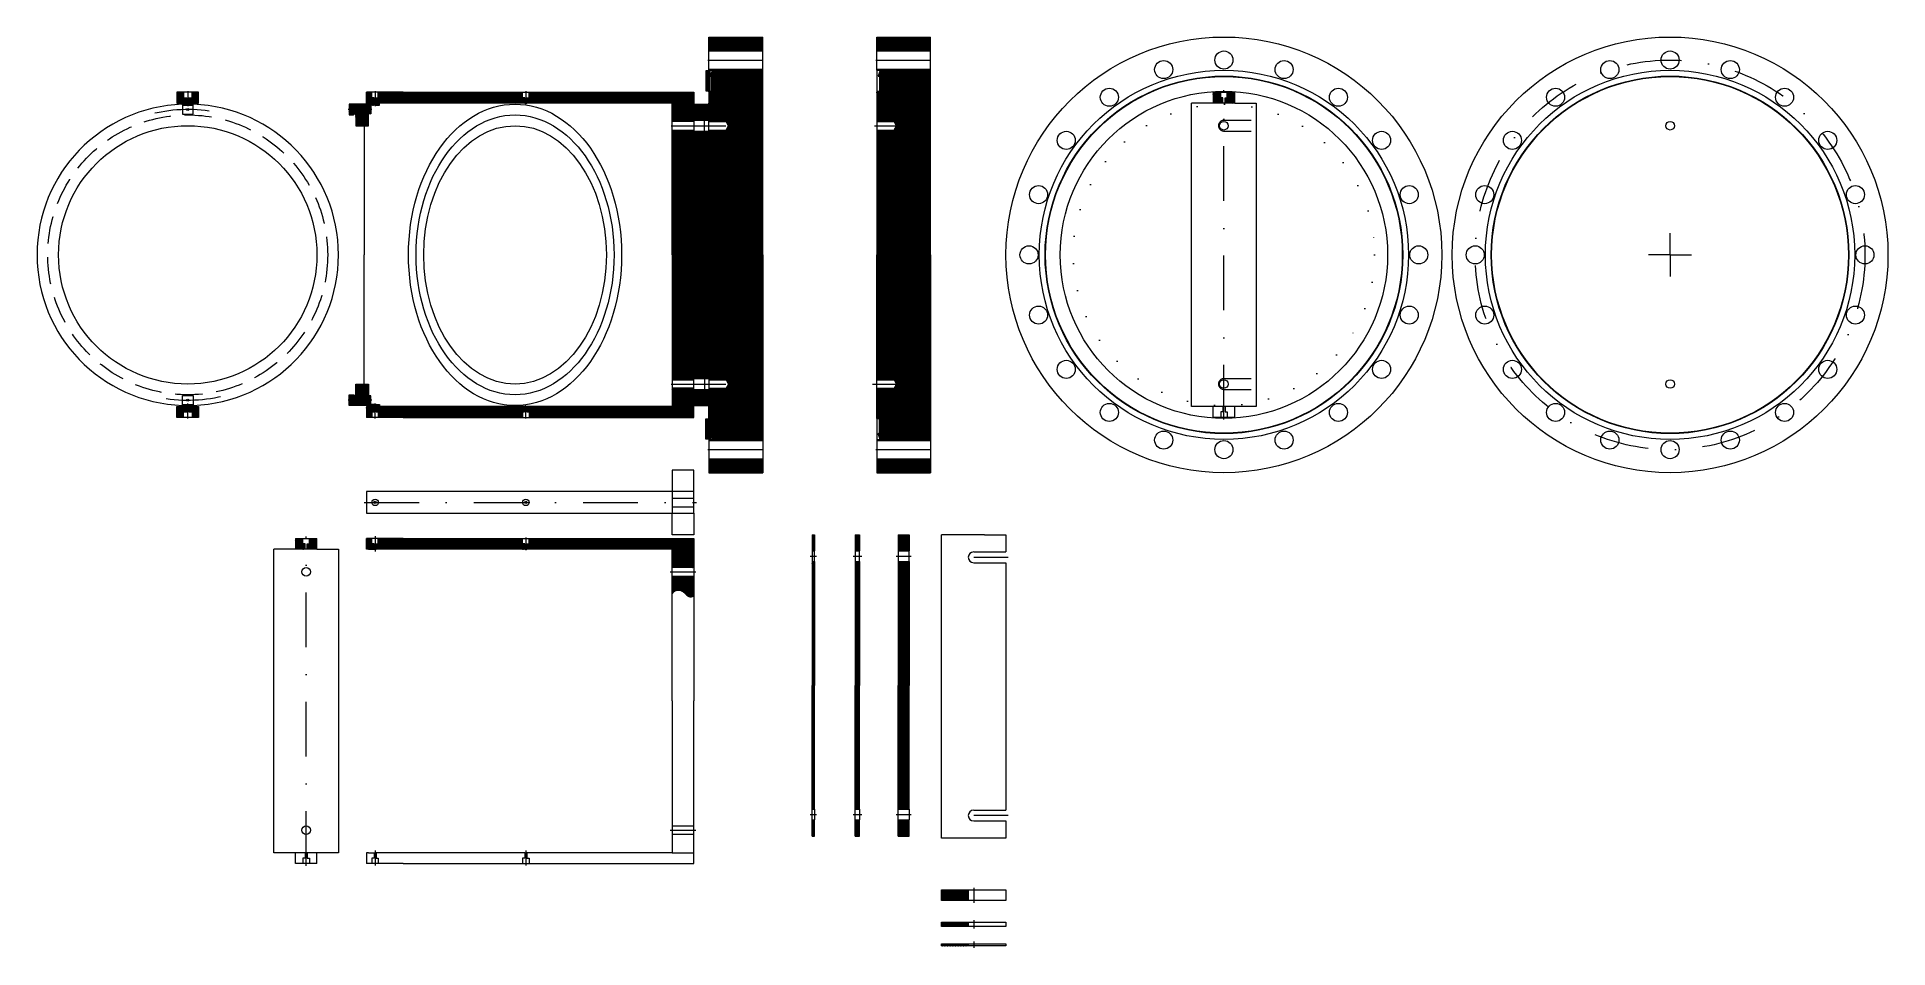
# Model space of a CAD drawing. Header units: millimetres. Extents: x 150 to 1010, y -222 to 201.
import ezdxf

# ---------------------------------------------------------------- set-up
doc = ezdxf.new("R2010")
doc.units = ezdxf.units.MM
for name, pattern in [('DASHDOTX2', [50.8, 25.4, -12.65, 0.1, -12.65]), ('DOTX2', [12.7, 0.1, -12.6]), ('HIDDENX2', [19.05, 12.7, -6.35])]:
    doc.linetypes.add(name, pattern=pattern)
doc.layers.get('0').update_dxf_attribs({"linetype": 'CONTINUOUS', "lineweight": 9, "true_color": 0xffffff})
for name, color, linetype, lineweight, true_color in [('axis', 1, 'DASHDOTX2', 5, 0xff0000), ('top', 7, 'DOTX2', 5, 0x000000), ('under', 7, 'HIDDENX2', 5, 0xffffff)]:
    doc.layers.add(name, color=color, linetype=linetype, lineweight=lineweight, true_color=true_color)
pattern_1 = [(45, (0, 0), (-0.088388348, 0.088388348), [])]

msp = doc.modelspace()

# ---------------------------------------------------------------- hatches: boundary and pattern name
h = msp.add_hatch()
h.set_pattern_fill('ANSI31', color=256, angle=116.62, style=0)
h.set_pattern_definition(pattern_1)
h.paths.add_polyline_path([(462, 201.2), (487, 201.2), (487, 194.7), (462, 194.7)])
h = msp.add_hatch()
h.set_pattern_fill('ANSI31', color=256, angle=116.62, style=0)
h.set_pattern_definition(pattern_1)
h.paths.add_polyline_path([(540, 201.2), (565, 201.2), (565, 194.7), (540, 194.7)])
h = msp.add_hatch()
h.set_pattern_fill('ANSI31', color=256, scale=0.089084, style=0)
h.set_pattern_definition(pattern_1)
h.paths.add_polyline_path([(462.66, 176.2), (462.66, 185.55), (460.66, 185.55), (460.66, 176.2)])
h = msp.add_hatch()
h.set_pattern_fill('ANSI31', color=256, angle=116.62, style=0)
h.set_pattern_definition(pattern_1)
h.paths.add_polyline_path([(487, 100), (487, 186.3), (462, 186.3), (462, 185.75), (463.64, 185.75), (462.66, 183.05), (463.19, 182.86), (463.19, 176), (462, 176), (462, 170.5), (462, 170), (462, 162.5), (462, 162), (470, 162), (471.15, 160), (470, 158), (462, 158), (462, 157.5), (462, 140.5), (462, 100), (462, 59.5), (462, 42.5), (462, 42), (470, 42), (471.15, 40), (470, 38), (462, 38), (462, 37.5), (462, 30), (462, 29.5), (462, 24), (463.19, 24), (463.19, 17.14), (462.66, 16.95), (463.64, 14.25), (462, 14.25), (462, 13.7), (487, 13.7)])
h = msp.add_hatch()
h.set_pattern_fill('ANSI31', color=256, angle=116.62, style=0)
h.set_pattern_definition(pattern_1)
h.paths.add_polyline_path([(565, 100), (565, 186.3), (540, 186.3), (540, 185.75), (541.64, 185.75), (540.66, 183.05), (541.19, 182.86), (541.19, 176), (540, 176), (540, 170.5), (540, 170), (540, 162.5), (540, 162), (548, 162), (549.15, 160), (548, 158), (540, 158), (540, 157.5), (540, 140.5), (540, 100), (540, 59.5), (540, 42.5), (540, 42), (548, 42), (549.15, 40), (548, 38), (540, 38), (540, 37.5), (540, 30), (540, 29.5), (540, 24), (541.19, 24), (541.19, 17.14), (540.66, 16.95), (541.64, 14.25), (540, 14.25), (540, 13.7), (565, 13.7)])
h = msp.add_hatch()
h.set_pattern_fill('ANSI31', color=256, scale=0.2, angle=300, style=0)
h.set_pattern_definition(pattern_1)
h.paths.add_polyline_path([(218, 175.5), (215, 175.5), (215, 170.5), (217.5, 170.5), (219.5, 170.5), (219.5, 173), (218, 173)])
h = msp.add_hatch()
h.set_pattern_fill('ANSI31', color=256, scale=0.2, angle=300, style=0)
h.set_pattern_definition(pattern_1)
h.paths.add_polyline_path([(225, 170.5), (225, 175.5), (222, 175.5), (222, 173), (220.5, 173), (220.5, 170.5), (222.5, 170.5)])
h = msp.add_hatch()
h.set_pattern_fill('ANSI31', color=256, scale=0.2, angle=300, style=0)
h.set_pattern_definition(pattern_1)
h.paths.add_polyline_path([(303, 170.5), (303, 171.5), (303, 175.5), (305.5, 175.5), (305.5, 173), (306.5, 173), (306.5, 170.5), (304, 170.5)])
h = msp.add_hatch()
h.set_pattern_fill('ANSI31', color=256, scale=0.2, angle=300, style=0)
h.set_pattern_definition(pattern_1)
h.paths.add_polyline_path([(376.5, 173), (375.5, 173), (375.5, 175.5), (320, 175.5), (308.5, 175.5), (308.5, 173), (307.5, 173), (307.5, 170.5), (309, 170.5), (376.5, 170.5)])
h = msp.add_hatch()
h.set_pattern_fill('ANSI31', color=256, scale=0.2, angle=300, style=0)
h.set_pattern_definition(pattern_1)
h.paths.add_polyline_path([(378.5, 175.5), (455, 175.5), (455, 162), (445, 162), (445, 170.5), (377.5, 170.5), (377.5, 173), (378.5, 173)])
h = msp.add_hatch()
h.set_pattern_fill('ANSI31', color=256, scale=0.2, angle=300, style=0)
h.set_pattern_definition(pattern_1)
h.paths.add_polyline_path([(696.21, 175.5), (696.21, 170.5), (700.71, 170.5), (700.71, 173), (699.71, 173), (699.71, 175.5)])
h = msp.add_hatch()
h.set_pattern_fill('ANSI31', color=256, scale=0.2, angle=300, style=0)
h.set_pattern_definition(pattern_1)
h.paths.add_polyline_path([(702.71, 175.5), (706.21, 175.5), (706.21, 170.5), (701.71, 170.5), (701.71, 173), (702.71, 173)])
h = msp.add_hatch()
h.set_pattern_fill('ANSI31', color=256, scale=0.15, angle=15, style=0)
h.set_pattern_definition(pattern_1)
h.paths.add_polyline_path([(219.5, 170.5), (219.5, 169.5), (217.5, 169.5), (217.5, 170.5)])
h = msp.add_hatch()
h.set_pattern_fill('ANSI31', color=256, scale=0.15, angle=15, style=0)
h.set_pattern_definition(pattern_1)
h.paths.add_polyline_path([(220.5, 169.5), (222.5, 169.5), (222.5, 170.5), (220.5, 170.5)])
h = msp.add_hatch()
h.set_pattern_fill('ANSI31', color=256, scale=0.3, angle=90, style=0)
h.set_pattern_definition(pattern_1)
h.paths.add_polyline_path([(304, 170), (304, 168), (295, 168), (295, 170)])
h = msp.add_hatch()
h.set_pattern_fill('ANSI31', color=256, scale=0.3, angle=90, style=0)
h.set_pattern_definition(pattern_1)
h.paths.add_polyline_path([(295, 165), (297, 165), (297.5, 165.5), (298, 165), (302, 165), (302, 160), (304, 160), (304, 165.5), (304, 167), (295, 167)])
h = msp.add_hatch()
h.set_pattern_fill('ANSI31', color=256, scale=0.25, angle=30, style=0)
h.set_pattern_definition(pattern_1)
h.paths.add_polyline_path([(298, 165), (298, 160), (302, 160), (302, 165)])
h = msp.add_hatch()
h.set_pattern_fill('ANSI31', color=256, scale=0.15, angle=15, style=0)
h.set_pattern_definition(pattern_1)
h.paths.add_polyline_path([(304, 170.5), (306.5, 170.5), (306.5, 169.5), (305, 169.5), (305, 168), (304, 168), (304, 169.7), (304, 170)])
h = msp.add_hatch()
h.set_pattern_fill('ANSI31', color=256, scale=0.15, angle=15, style=0)
h.set_pattern_definition(pattern_1)
h.paths.add_polyline_path([(304, 165.5), (304, 167), (305, 167), (305, 165.5)])
h = msp.add_hatch()
h.set_pattern_fill('ANSI31', color=256, scale=0.15, angle=15, style=0)
h.set_pattern_definition(pattern_1)
h.paths.add_polyline_path([(307.5, 170.5), (307.5, 169.5), (309, 169.5), (309, 170.5)])
h = msp.add_hatch()
h.set_pattern_fill('ANSI31', color=256, scale=0.4, angle=60, style=0)
h.set_pattern_definition(pattern_1)
h.paths.add_polyline_path([(455, 170), (460, 170), (460, 162.5), (455, 162.5)])
h = msp.add_hatch()
h.set_pattern_fill('ANSI31', color=256, scale=0.3, angle=290, style=0)
h.set_pattern_definition(pattern_1)
h.paths.add_polyline_path([(460, 162.5), (462, 162.5), (462, 170), (460, 170)])
h = msp.add_hatch()
h.set_pattern_fill('ANSI31', color=256, scale=0.2, angle=300, style=0)
h.set_pattern_definition(pattern_1)
h.paths.add_polyline_path([(455, 42), (455, 100), (455, 158), (445, 158), (445, 100), (445, 42)])
h = msp.add_hatch()
h.set_pattern_fill('ANSI31', color=256, scale=0.4, angle=60, style=0)
h.set_pattern_definition(pattern_1)
h.paths.add_polyline_path([(455, 157.5), (460, 157.5), (460, 100), (460, 42.5), (455, 42.5), (455, 100)])
h = msp.add_hatch()
h.set_pattern_fill('ANSI31', color=256, scale=0.3, angle=-70, style=0)
h.set_pattern_definition(pattern_1)
h.paths.add_polyline_path([(462, 59.5), (462, 42.5), (460, 42.5), (460, 100), (460, 157.5), (462, 157.5), (462, 140.5), (462, 100)])
h = msp.add_hatch()
h.set_pattern_fill('ANSI31', color=256, scale=0.3, angle=90, style=0)
h.set_pattern_definition(pattern_1)
h.paths.add_polyline_path([(295, 35), (297, 35), (297.5, 34.5), (298, 35), (302, 35), (302, 40), (304, 40), (304, 34.5), (304, 33), (295, 33)])
h = msp.add_hatch()
h.set_pattern_fill('ANSI31', color=256, scale=0.25, angle=30, style=0)
h.set_pattern_definition(pattern_1)
h.paths.add_polyline_path([(298, 35), (298, 40), (302, 40), (302, 35)])
h = msp.add_hatch()
h.set_pattern_fill('ANSI31', color=256, scale=0.15, angle=15, style=0)
h.set_pattern_definition(pattern_1)
h.paths.add_polyline_path([(304, 34.5), (304, 33), (305, 33), (305, 34.5)])
h = msp.add_hatch()
h.set_pattern_fill('ANSI31', color=256, scale=0.2, angle=300, style=0)
h.set_pattern_definition(pattern_1)
h.paths.add_polyline_path([(378.5, 24.5), (455, 24.5), (455, 38), (445, 38), (445, 29.5), (377.5, 29.5), (377.5, 27), (378.5, 27)])
h = msp.add_hatch()
h.set_pattern_fill('ANSI31', color=256, scale=0.4, angle=60, style=0)
h.set_pattern_definition(pattern_1)
h.paths.add_polyline_path([(455, 30), (460, 30), (460, 37.5), (455, 37.5)])
h = msp.add_hatch()
h.set_pattern_fill('ANSI31', color=256, scale=0.3, angle=-70, style=0)
h.set_pattern_definition(pattern_1)
h.paths.add_polyline_path([(460, 37.5), (462, 37.5), (462, 30), (460, 30)])
h = msp.add_hatch()
h.set_pattern_fill('ANSI31', color=256, scale=0.2, angle=300, style=0)
h.set_pattern_definition(pattern_1)
h.paths.add_polyline_path([(218, 24.5), (215, 24.5), (215, 29.5), (217.5, 29.5), (219.5, 29.5), (219.5, 27), (218, 27)])
h = msp.add_hatch()
h.set_pattern_fill('ANSI31', color=256, scale=0.15, angle=15, style=0)
h.set_pattern_definition(pattern_1)
h.paths.add_polyline_path([(219.5, 29.5), (219.5, 30.5), (217.5, 30.5), (217.5, 29.5)])
h = msp.add_hatch()
h.set_pattern_fill('ANSI31', color=256, scale=0.15, angle=15, style=0)
h.set_pattern_definition(pattern_1)
h.paths.add_polyline_path([(220.5, 30.5), (222.5, 30.5), (222.5, 29.5), (220.5, 29.5)])
h = msp.add_hatch()
h.set_pattern_fill('ANSI31', color=256, scale=0.2, angle=300, style=0)
h.set_pattern_definition(pattern_1)
h.paths.add_polyline_path([(225, 29.5), (225, 24.5), (222, 24.5), (222, 27), (220.5, 27), (220.5, 29.5), (222.5, 29.5)])
h = msp.add_hatch()
h.set_pattern_fill('ANSI31', color=256, scale=0.3, angle=90, style=0)
h.set_pattern_definition(pattern_1)
h.paths.add_polyline_path([(304, 30), (304, 32), (295, 32), (295, 30)])
h = msp.add_hatch()
h.set_pattern_fill('ANSI31', color=256, scale=0.2, angle=300, style=0)
h.set_pattern_definition(pattern_1)
h.paths.add_polyline_path([(303, 29.5), (303, 28.5), (303, 24.5), (305.5, 24.5), (305.5, 27), (306.5, 27), (306.5, 29.5), (304, 29.5)])
h = msp.add_hatch()
h.set_pattern_fill('ANSI31', color=256, scale=0.15, angle=15, style=0)
h.set_pattern_definition(pattern_1)
h.paths.add_polyline_path([(304, 29.5), (306.5, 29.5), (306.5, 30.5), (305, 30.5), (305, 32), (304, 32), (304, 30.3), (304, 30)])
h = msp.add_hatch()
h.set_pattern_fill('ANSI31', color=256, scale=0.15, angle=15, style=0)
h.set_pattern_definition(pattern_1)
h.paths.add_polyline_path([(307.5, 29.5), (307.5, 30.5), (309, 30.5), (309, 29.5)])
h = msp.add_hatch()
h.set_pattern_fill('ANSI31', color=256, scale=0.2, angle=300, style=0)
h.set_pattern_definition(pattern_1)
h.paths.add_polyline_path([(376.5, 27), (375.5, 27), (375.5, 24.5), (320, 24.5), (308.5, 24.5), (308.5, 27), (307.5, 27), (307.5, 29.5), (309, 29.5), (376.5, 29.5)])
h = msp.add_hatch()
h.set_pattern_fill('ANSI31', color=256, scale=0.089084, style=0)
h.set_pattern_definition(pattern_1)
h.paths.add_polyline_path([(462.66, 23.8), (462.66, 14.45), (460.66, 14.45), (460.66, 23.8)])
h = msp.add_hatch()
h.set_pattern_fill('ANSI31', color=256, angle=116.62, style=0)
h.set_pattern_definition(pattern_1)
h.paths.add_polyline_path([(462, -1.2), (487, -1.2), (487, 5.3), (462, 5.3)])
h = msp.add_hatch()
h.set_pattern_fill('ANSI31', color=256, angle=116.62, style=0)
h.set_pattern_definition(pattern_1)
h.paths.add_polyline_path([(540, -1.2), (565, -1.2), (565, 5.3), (540, 5.3)])
h = msp.add_hatch()
h.set_pattern_fill('ANSI31', color=256, scale=0.2, angle=300, style=0)
h.set_pattern_definition(pattern_1)
h.paths.add_polyline_path([(270, -31.75), (270, -36.75), (274.5, -36.75), (274.5, -34.25), (273.5, -34.25), (273.5, -31.75)])
h = msp.add_hatch()
h.set_pattern_fill('ANSI31', color=256, scale=0.2, angle=300, style=0)
h.set_pattern_definition(pattern_1)
h.paths.add_polyline_path([(276.5, -31.75), (280, -31.75), (280, -36.75), (275.5, -36.75), (275.5, -34.25), (276.5, -34.25)])
h = msp.add_hatch()
h.set_pattern_fill('ANSI31', color=256, scale=0.2, angle=300, style=0)
h.set_pattern_definition(pattern_1)
h.paths.add_polyline_path([(303, -36.75), (303, -35.75), (303, -31.75), (305.5, -31.75), (305.5, -34.25), (306.5, -34.25), (306.5, -36.75), (304, -36.75)])
h = msp.add_hatch()
h.set_pattern_fill('ANSI31', color=256, scale=0.2, angle=300, style=0)
h.set_pattern_definition(pattern_1)
h.paths.add_polyline_path([(376.5, -34.25), (375.5, -34.25), (375.5, -31.75), (320, -31.75), (308.5, -31.75), (308.5, -34.25), (307.5, -34.25), (307.5, -36.75), (309, -36.75), (376.5, -36.75)])
h = msp.add_hatch()
h.set_pattern_fill('ANSI31', color=256, scale=0.2, angle=300, style=0)
h.set_pattern_definition(pattern_1)
h.paths.add_polyline_path([(378.5, -31.75), (455, -31.75), (455, -45.25), (445, -45.25), (445, -36.75), (377.5, -36.75), (377.5, -34.25), (378.5, -34.25)])
h = msp.add_hatch()
h.set_pattern_fill('ANSI31', color=256, scale=0.4, angle=60, style=0)
h.set_pattern_definition(pattern_1)
h.paths.add_polyline_path([(510, -30), (511, -30), (511, -37.5), (510, -37.5)])
h = msp.add_hatch()
h.set_pattern_fill('ANSI31', color=256, scale=0.4, angle=60, style=0)
h.set_pattern_definition(pattern_1)
h.paths.add_polyline_path([(530, -30), (532, -30), (532, -37.5), (530, -37.5)])
h = msp.add_hatch()
h.set_pattern_fill('ANSI31', color=256, scale=0.4, angle=60, style=0)
h.set_pattern_definition(pattern_1)
h.paths.add_polyline_path([(550, -30), (555, -30), (555, -37.5), (550, -37.5)])
h = msp.add_hatch()
h.set_pattern_fill('ANSI31', color=256, scale=0.4, angle=60, style=0)
h.set_pattern_definition(pattern_1)
h.paths.add_polyline_path([(510, -42.5), (511, -42.5), (511, -100), (511, -157.5), (510, -157.5), (510, -100)])
h = msp.add_hatch()
h.set_pattern_fill('ANSI31', color=256, scale=0.4, angle=60, style=0)
h.set_pattern_definition(pattern_1)
h.paths.add_polyline_path([(530, -42.5), (532, -42.5), (532, -100), (532, -157.5), (530, -157.5), (530, -100)])
h = msp.add_hatch()
h.set_pattern_fill('ANSI31', color=256, scale=0.4, angle=60, style=0)
h.set_pattern_definition(pattern_1)
h.paths.add_polyline_path([(550, -42.5), (555, -42.5), (555, -100), (555, -157.5), (550, -157.5), (550, -100)])
h = msp.add_hatch()
h.set_pattern_fill('ANSI31', color=256, scale=0.2, angle=300, style=0)
h.set_pattern_definition(pattern_1)
h.paths.add_polyline_path([(445, -49.25), (455, -49.25), (455, -49.75), (455, -58.25), (454.93, -58.33), (454.87, -58.39), (454.84, -58.42), (454.78, -58.45), (454.72, -58.51), (454.66, -58.51), (454.63, -58.54), (454.6, -58.54), (454.57, -58.57), (454.54, -58.6), (454.48, -58.6), (454.42, -58.63), (454.39, -58.67), (454.3, -58.7), (454.27, -58.7), (454.24, -58.7), (454.18, -58.73), (454.05, -58.79), (453.93, -58.82), (453.84, -58.82), (453.81, -58.82), (453.66, -58.82), (453.54, -58.82), (453.45, -58.82), (453.36, -58.82), (453.27, -58.82), (453.18, -58.82), (452.94, -58.76), (452.73, -58.67), (452.63, -58.63), (452.54, -58.57), (452.45, -58.54), (452.36, -58.48), (452.24, -58.39), (452.15, -58.36), (452.03, -58.3), (451.94, -58.21), (451.85, -58.12), (451.67, -58.03), (451.58, -57.94), (451.49, -57.85), (451.43, -57.79), (451.34, -57.67), (451.24, -57.55), (451.15, -57.46), (451.06, -57.37), (450.97, -57.28), (450.88, -57.18), (450.76, -57.06), (450.49, -56.85), (450.4, -56.76), (450.28, -56.67), (450.13, -56.58), (450.01, -56.49), (449.86, -56.4), (449.73, -56.31), (449.58, -56.22), (449.37, -56.13), (449.22, -56.04), (449.01, -55.95), (448.65, -55.83), (448.47, -55.76), (448.22, -55.73), (448.07, -55.73), (447.86, -55.73), (447.68, -55.73), (447.56, -55.73), (447.38, -55.73), (447.2, -55.8), (447.05, -55.8), (446.92, -55.83), (446.77, -55.89), (446.56, -55.89), (446.41, -56.01), (446.29, -56.07), (446.17, -56.19), (446.05, -56.25), (445.96, -56.34), (445.84, -56.43), (445.72, -56.55), (445.57, -56.7), (445.5, -56.79), (445.38, -56.88), (445.32, -57), (445.26, -57.09), (445.2, -57.18), (445.14, -57.31), (445.11, -57.37), (445.05, -57.49), (445, -57.54)])
h = msp.add_hatch()
h.set_pattern_fill('ANSI31', color=256, scale=0.4, angle=60, style=0)
h.set_pattern_definition(pattern_1)
h.paths.add_polyline_path([(510, -170), (511, -170), (511, -162.5), (510, -162.5)])
h = msp.add_hatch()
h.set_pattern_fill('ANSI31', color=256, scale=0.4, angle=60, style=0)
h.set_pattern_definition(pattern_1)
h.paths.add_polyline_path([(530, -170), (532, -170), (532, -162.5), (530, -162.5)])
h = msp.add_hatch()
h.set_pattern_fill('ANSI31', color=256, scale=0.4, angle=60, style=0)
h.set_pattern_definition(pattern_1)
h.paths.add_polyline_path([(550, -170), (555, -170), (555, -162.5), (550, -162.5)])
h = msp.add_hatch()
h.set_pattern_fill('ANSI31', color=256, scale=0.4, angle=60, style=0)
h.set_pattern_definition(pattern_1)
h.paths.add_polyline_path([(582.5, -195), (582.5, -200), (570, -200), (570, -195)])
h = msp.add_hatch()
h.set_pattern_fill('ANSI31', color=256, scale=0.4, angle=60, style=0)
h.set_pattern_definition(pattern_1)
h.paths.add_polyline_path([(582.5, -210), (582.5, -212), (570, -212), (570, -210)])
h = msp.add_hatch()
h.set_pattern_fill('ANSI31', color=256, scale=0.4, angle=60, style=0)
h.set_pattern_definition(pattern_1)
h.paths.add_polyline_path([(582.5, -221), (570, -221), (570, -220), (582.5, -220)])

# ---------------------------------------------------------------- linework, layer by layer
for p, q in [((462, 201.2), (487, 201.2)), ((462, 194.7), (462, 201.2)), ((487, 194.7), (487, 201.2)), ((540, 201.2), (565, 201.2)), ((540, 194.7), (540, 201.2)), ((565, 194.7), (565, 201.2)), ((462, 186.3), (462, 194.7)), ((462, 194.7), (487, 194.7)), ((487, 186.3), (487, 194.7)), ((540, 186.3), (540, 194.7)), ((540, 194.7), (565, 194.7)), ((565, 186.3), (565, 194.7)), ((462.66, 185.55), (460.66, 185.55)), ((460.66, 185.55), (460.66, 176.2)), ((462, 185.75), (462, 186.3)), ((462, 186.3), (487, 186.3)), ((462, 185.55), (462, 185.75)), ((462, 185.75), (463.64, 185.75)), ((463.64, 185.75), (462.66, 183.05)), ((462.66, 176.2), (462.66, 185.55)), ((462.66, 183.05), (463.19, 182.86)), ((463.19, 182.86), (463.19, 176)), ((487, 100), (487, 186.3)), ((540, 185.75), (540, 186.3)), ((540, 186.3), (565, 186.3)), ((540, 185.75), (541.64, 185.75)), ((540, 185.75), (540, 176)), ((541.64, 185.75), (540.66, 183.05)), ((540.66, 183.05), (541.19, 182.86)), ((541.19, 182.86), (541.19, 176)), ((565, 100), (565, 186.3)), ((218, 175.5), (215, 175.5)), ((215, 175.5), (215, 170.5)), ((222, 175.5), (218, 175.5)), ((218, 175.5), (218, 173)), ((218, 173), (219.5, 173)), ((219.5, 173), (219.5, 170.5)), ((220.5, 170.5), (220.5, 173)), ((220.5, 173), (222, 173)), ((225, 175.5), (222, 175.5)), ((222, 173), (222, 175.5)), ((225, 170.5), (225, 175.5)), ((305.5, 175.5), (303, 175.5)), ((303, 171.5), (303, 175.5)), ((308.5, 175.5), (305.5, 175.5)), ((305.5, 173), (305.5, 175.5)), ((306.5, 173), (305.5, 173)), ((306.5, 170.5), (306.5, 173)), ((307.5, 170.5), (307.5, 173)), ((307.5, 173), (308.5, 173)), ((320, 175.5), (308.5, 175.5)), ((308.5, 173), (308.5, 175.5)), ((320, 175.5), (375.5, 175.5)), ((375.5, 175.5), (378.5, 175.5)), ((375.5, 173), (375.5, 175.5)), ((376.5, 173), (375.5, 173)), ((376.5, 170.5), (376.5, 173)), ((377.5, 170.5), (377.5, 173)), ((377.5, 173), (378.5, 173)), ((378.5, 175.5), (455, 175.5)), ((378.5, 173), (378.5, 175.5)), ((455, 175.5), (455, 170)), ((460.66, 176.2), (462.66, 176.2)), ((462, 176), (462, 176.2)), ((462, 176), (463.19, 176)), ((462, 176), (462, 170.5)), ((540, 176), (541.19, 176)), ((540, 176), (540, 170.5)), ((696.21, 175.5), (699.71, 175.5)), ((696.21, 175.5), (696.21, 170.5)), ((699.71, 173), (699.71, 175.5)), ((699.71, 175.5), (702.71, 175.5)), ((700.71, 173), (699.71, 173)), ((700.71, 170.5), (700.71, 173)), ((701.71, 170.5), (701.71, 173)), ((701.71, 173), (702.71, 173)), ((702.71, 173), (702.71, 175.5)), ((702.71, 175.5), (706.21, 175.5)), ((706.21, 170.5), (706.21, 175.5)), ((215, 170.5), (217.5, 170.5)), ((217.5, 170.5), (219.5, 170.5)), ((217.5, 170.5), (217.5, 169.5)), ((217.5, 169.5), (219.5, 169.5)), ((217.5, 169.5), (217.5, 165.4)), ((217.5, 165.4), (222.5, 165.4)), ((219.5, 170.5), (220.5, 170.5)), ((219.5, 170.5), (219.5, 169.5)), ((219.5, 169.5), (220.5, 169.5)), ((220.5, 170.5), (222.5, 170.5)), ((220.5, 170.5), (220.5, 169.5)), ((220.5, 169.5), (222.5, 169.5)), ((222.5, 170.5), (225, 170.5)), ((222.5, 169.5), (222.5, 170.5)), ((222.5, 165.4), (222.5, 169.5)), ((304, 170), (295, 170)), ((295, 170), (295, 168)), ((295, 168), (295, 167)), ((304, 168), (295, 168)), ((295, 167), (295, 165)), ((304, 167), (295, 167)), ((295, 165), (297, 165)), ((297, 165), (297.5, 165.5)), ((298, 165), (297.5, 165.5)), ((298, 165), (302, 165)), ((298, 165), (298, 160)), ((302, 165), (302, 160)), ((303, 170.5), (303, 171.5)), ((304, 170.5), (303, 170.5)), ((304, 170), (304, 170.5)), ((304, 170.5), (306.5, 170.5)), ((304, 170), (304, 168)), ((305, 168), (304, 168)), ((304, 168), (304, 167)), ((304, 167), (305, 167)), ((304, 167), (304, 165.5)), ((305, 165.5), (304, 165.5)), ((304, 160), (304, 165.5)), ((306.5, 169.5), (305, 169.5)), ((305, 169.5), (305, 168)), ((305, 168), (305, 167)), ((305, 167), (305, 165.5)), ((306.5, 170.5), (306.5, 169.5)), ((306.5, 170.5), (307.5, 170.5)), ((307.5, 169.5), (306.5, 169.5)), ((307.5, 170.5), (307.5, 169.5)), ((309, 170.5), (307.5, 170.5)), ((307.5, 169.5), (309, 169.5)), ((309, 169.5), (309, 170.5)), ((376.5, 170.5), (309, 170.5)), ((318, 170.5), (318, 170.5)), ((376.5, 170.5), (377.5, 170.5)), ((445, 170.5), (377.5, 170.5)), ((445, 162), (445, 170.5)), ((455, 170), (455, 162.5)), ((455, 170), (460, 170)), ((460, 170), (462, 170)), ((460, 170), (460, 162.5)), ((462, 170), (462, 170.5)), ((462, 162.5), (462, 170)), ((540, 170.5), (540, 140.5)), ((686.21, 29.5), (686.21, 170.5)), ((696.21, 170.5), (686.21, 170.5)), ((700.71, 170.5), (696.21, 170.5)), ((701.71, 170.5), (700.71, 170.5)), ((706.21, 170.5), (701.71, 170.5)), ((706.21, 170.5), (716.21, 170.5)), ((716.21, 170.5), (716.21, 29.5)), ((298, 160), (302, 160)), ((302, 160), (304, 160)), ((302, 160), (302, 100)), ((445, 158), (445, 162)), ((455, 162), (445, 162)), ((445, 100), (445, 158)), ((445, 158), (455, 158)), ((455, 162.5), (455, 162)), ((455, 162.5), (460, 162.5)), ((455, 162), (455, 158)), ((455, 158), (455, 157.5)), ((455, 157.5), (455, 100)), ((455, 157.5), (460, 157.5)), ((460, 162.5), (462, 162.5)), ((460, 157.5), (460, 162.5)), ((460, 157.5), (462, 157.5)), ((460, 157.5), (460, 100)), ((462, 162), (462, 162.5)), ((462, 158), (462, 162)), ((462, 162), (470, 162)), ((462, 157.5), (462, 158)), ((462, 158), (470, 158)), ((462, 140.5), (462, 157.5)), ((471.15, 160), (470, 162)), ((470, 158), (471.15, 160)), ((540, 162), (548, 162)), ((540, 158), (548, 158)), ((549.15, 160), (548, 162)), ((548, 158), (549.15, 160)), ((462, 140.5), (462, 100)), ((540, 140.5), (540, 100)), ((302, 40), (302, 100)), ((445, 100), (445, 42)), ((455, 42.5), (455, 100)), ((460, 42.5), (460, 100)), ((462, 59.5), (462, 100)), ((487, 100), (487, 13.7)), ((540, 59.5), (540, 100)), ((565, 100), (565, 13.7)), ((462, 59.5), (462, 42.5)), ((540, 29.5), (540, 59.5)), ((217.5, 30.5), (217.5, 34.6)), ((217.5, 34.6), (222.5, 34.6)), ((222.5, 34.6), (222.5, 30.5)), ((295, 33), (295, 35)), ((295, 35), (297, 35)), ((297, 35), (297.5, 34.5)), ((298, 35), (297.5, 34.5)), ((298, 35), (298, 40)), ((298, 40), (302, 40)), ((298, 35), (302, 35)), ((302, 35), (302, 40)), ((302, 40), (304, 40)), ((304, 40), (304, 34.5)), ((305, 34.5), (304, 34.5)), ((304, 33), (304, 34.5)), ((305, 33), (305, 34.5)), ((445, 42), (445, 38)), ((445, 42), (455, 42)), ((445, 38), (445, 29.5)), ((455, 38), (445, 38)), ((455, 42), (455, 42.5)), ((455, 42.5), (460, 42.5)), ((455, 38), (455, 42)), ((455, 37.5), (455, 38)), ((455, 30), (455, 37.5)), ((455, 37.5), (460, 37.5)), ((460, 42.5), (462, 42.5)), ((460, 42.5), (460, 37.5)), ((460, 37.5), (462, 37.5)), ((460, 30), (460, 37.5)), ((462, 42.5), (462, 42)), ((462, 42), (462, 38)), ((462, 42), (470, 42)), ((462, 38), (462, 37.5)), ((462, 38), (470, 38)), ((462, 37.5), (462, 30)), ((470, 42), (471.15, 40)), ((471.15, 40), (470, 38)), ((540, 42), (548, 42)), ((540, 38), (548, 38)), ((548, 42), (549.15, 40)), ((549.15, 40), (548, 38)), ((215, 24.5), (215, 29.5)), ((215, 29.5), (217.5, 29.5)), ((217.5, 29.5), (217.5, 30.5)), ((217.5, 30.5), (219.5, 30.5)), ((217.5, 29.5), (219.5, 29.5)), ((218, 24.5), (218, 27)), ((218, 27), (219.5, 27)), ((219.5, 30.5), (220.5, 30.5)), ((219.5, 29.5), (219.5, 30.5)), ((219.5, 29.5), (220.5, 29.5)), ((219.5, 27), (219.5, 29.5)), ((220.5, 30.5), (222.5, 30.5)), ((220.5, 29.5), (220.5, 30.5)), ((220.5, 29.5), (222.5, 29.5)), ((220.5, 29.5), (220.5, 27)), ((220.5, 27), (222, 27)), ((222, 27), (222, 24.5)), ((222.5, 30.5), (222.5, 29.5)), ((222.5, 29.5), (225, 29.5)), ((225, 29.5), (225, 24.5)), ((295, 32), (295, 33)), ((304, 33), (295, 33)), ((295, 30), (295, 32)), ((304, 32), (295, 32)), ((304, 30), (295, 30)), ((304, 29.5), (303, 29.5)), ((303, 29.5), (303, 28.5)), ((303, 28.5), (303, 24.5)), ((304, 33), (305, 33)), ((304, 32), (304, 33)), ((305, 32), (304, 32)), ((304, 30), (304, 32)), ((304, 30), (304, 29.5)), ((304, 29.5), (306.5, 29.5)), ((305, 32), (305, 33)), ((305, 30.5), (305, 32)), ((306.5, 30.5), (305, 30.5)), ((306.5, 27), (305.5, 27)), ((305.5, 27), (305.5, 24.5)), ((307.5, 30.5), (306.5, 30.5)), ((306.5, 29.5), (306.5, 30.5)), ((306.5, 29.5), (306.5, 27)), ((306.5, 29.5), (307.5, 29.5)), ((307.5, 29.5), (307.5, 30.5)), ((307.5, 30.5), (309, 30.5)), ((307.5, 29.5), (307.5, 27)), ((309, 29.5), (307.5, 29.5)), ((307.5, 27), (308.5, 27)), ((308.5, 27), (308.5, 24.5)), ((309, 30.5), (309, 29.5)), ((376.5, 29.5), (309, 29.5)), ((318, 29.5), (318, 29.5)), ((376.5, 27), (375.5, 27)), ((375.5, 27), (375.5, 24.5)), ((376.5, 29.5), (377.5, 29.5)), ((376.5, 29.5), (376.5, 27)), ((377.5, 29.5), (377.5, 27)), ((445, 29.5), (377.5, 29.5)), ((377.5, 27), (378.5, 27)), ((378.5, 27), (378.5, 24.5)), ((455, 24.5), (455, 30)), ((455, 30), (460, 30)), ((460, 30), (462, 30)), ((462, 30), (462, 29.5)), ((462, 24), (462, 29.5)), ((540, 24), (540, 29.5)), ((696.21, 29.5), (686.21, 29.5)), ((706.21, 29.5), (696.21, 29.5)), ((696.21, 24.5), (696.21, 29.5)), ((706.21, 24.5), (706.21, 29.5)), ((716.21, 29.5), (706.21, 29.5)), ((218, 24.5), (215, 24.5)), ((222, 24.5), (218, 24.5)), ((225, 24.5), (222, 24.5)), ((305.5, 24.5), (303, 24.5)), ((308.5, 24.5), (305.5, 24.5)), ((320, 24.5), (308.5, 24.5)), ((320, 24.5), (375.5, 24.5)), ((375.5, 24.5), (378.5, 24.5)), ((378.5, 24.5), (455, 24.5)), ((460.66, 23.8), (462.66, 23.8)), ((460.66, 14.45), (460.66, 23.8)), ((462, 24), (462, 23.8)), ((462, 24), (463.19, 24)), ((462.66, 23.8), (462.66, 14.45)), ((463.19, 17.14), (463.19, 24)), ((540, 24), (541.19, 24)), ((540, 24), (540, 14.25)), ((541.19, 17.14), (541.19, 24)), ((706.21, 24.5), (696.21, 24.5)), ((462.66, 14.45), (460.66, 14.45)), ((462, 14.45), (462, 14.25)), ((462, 14.25), (462, 13.7)), ((462, 14.25), (463.64, 14.25)), ((462, 13.7), (462, 5.3)), ((462, 13.7), (487, 13.7)), ((462.66, 16.95), (463.19, 17.14)), ((463.64, 14.25), (462.66, 16.95)), ((487, 13.7), (487, 5.3)), ((540, 14.25), (540, 13.7)), ((540, 14.25), (541.64, 14.25)), ((540, 13.7), (540, 5.3)), ((540, 13.7), (565, 13.7)), ((540.66, 16.95), (541.19, 17.14)), ((541.64, 14.25), (540.66, 16.95)), ((565, 13.7), (565, 5.3)), ((455, 0), (445, 0)), ((445, 0), (445, -10)), ((462, 5.3), (462, -1.2)), ((462, 5.3), (487, 5.3)), ((487, 5.3), (487, -1.2)), ((540, 5.3), (540, -1.2)), ((540, 5.3), (565, 5.3)), ((565, 5.3), (565, -1.2)), ((455, -10), (455, 0)), ((462, -1.2), (487, -1.2)), ((540, -1.2), (565, -1.2)), ((455, -10), (303, -10)), ((303, -10), (303, -20)), ((455, -20), (455, -10)), ((303, -20), (455, -20)), ((445, -30), (445, -20)), ((455, -20), (455, -30)), ((270, -31.75), (273.5, -31.75)), ((270, -31.75), (270, -36.75)), ((273.5, -34.25), (273.5, -31.75)), ((273.5, -31.75), (276.5, -31.75)), ((274.5, -34.25), (273.5, -34.25)), ((274.5, -36.75), (274.5, -34.25)), ((275.5, -36.75), (275.5, -34.25)), ((275.5, -34.25), (276.5, -34.25)), ((276.5, -34.25), (276.5, -31.75)), ((276.5, -31.75), (280, -31.75)), ((280, -36.75), (280, -31.75)), ((305.5, -31.75), (303, -31.75)), ((303, -35.75), (303, -31.75)), ((308.5, -31.75), (305.5, -31.75)), ((305.5, -34.25), (305.5, -31.75)), ((306.5, -34.25), (305.5, -34.25)), ((306.5, -36.75), (306.5, -34.25)), ((307.5, -36.75), (307.5, -34.25)), ((307.5, -34.25), (308.5, -34.25)), ((320, -31.75), (308.5, -31.75)), ((308.5, -34.25), (308.5, -31.75)), ((320, -31.75), (375.5, -31.75)), ((375.5, -31.75), (378.5, -31.75)), ((375.5, -34.25), (375.5, -31.75)), ((376.5, -34.25), (375.5, -34.25)), ((376.5, -36.75), (376.5, -34.25)), ((377.5, -36.75), (377.5, -34.25)), ((377.5, -34.25), (378.5, -34.25)), ((378.5, -31.75), (455, -31.75)), ((378.5, -34.25), (378.5, -31.75)), ((455, -30), (445, -30)), ((455, -31.75), (455, -37.25)), ((510, -30), (510, -37.5)), ((510, -30), (511, -30)), ((511, -30), (511, -37.5)), ((530, -30), (530, -37.5)), ((530, -30), (532, -30)), ((532, -30), (532, -37.5)), ((550, -30), (550, -37.5)), ((550, -30), (555, -30)), ((555, -30), (555, -37.5)), ((570, -171), (570, -30)), ((580, -30), (570, -30)), ((584.5, -30), (580, -30)), ((585.5, -30), (584.5, -30)), ((590, -30), (585.5, -30)), ((590, -30), (600, -30)), ((600, -30), (600, -38)), ((260, -177.75), (260, -36.75)), ((270, -36.75), (260, -36.75)), ((274.5, -36.75), (270, -36.75)), ((275.5, -36.75), (274.5, -36.75)), ((280, -36.75), (275.5, -36.75)), ((280, -36.75), (290, -36.75)), ((290, -36.75), (290, -177.75)), ((303, -36.75), (303, -35.75)), ((304, -36.75), (303, -36.75)), ((304, -36.75), (306.5, -36.75)), ((306.5, -36.75), (307.5, -36.75)), ((309, -36.75), (307.5, -36.75)), ((376.5, -36.75), (309, -36.75)), ((318, -36.75), (318, -36.75)), ((376.5, -36.75), (377.5, -36.75)), ((445, -36.75), (377.5, -36.75)), ((445, -45.25), (445, -36.75)), ((455, -37.25), (455, -44.75)), ((510, -37.5), (510, -38)), ((510, -37.5), (511, -37.5)), ((510, -38), (510, -42)), ((510, -42), (510, -42.5)), ((510, -42.5), (510, -100)), ((510, -42.5), (511, -42.5)), ((511, -42.5), (511, -37.5)), ((511, -42.5), (511, -100)), ((530, -37.5), (530, -38)), ((530, -37.5), (532, -37.5)), ((530, -38), (530, -42)), ((530, -42), (530, -42.5)), ((530, -42.5), (530, -100)), ((530, -42.5), (532, -42.5)), ((532, -42.5), (532, -37.5)), ((532, -42.5), (532, -100)), ((550, -37.5), (550, -38)), ((550, -37.5), (555, -37.5)), ((550, -38), (550, -42)), ((550, -42), (550, -42.5)), ((550, -42.5), (550, -100)), ((550, -42.5), (555, -42.5)), ((555, -42.5), (555, -37.5)), ((555, -42.5), (555, -100)), ((584.99, -38), (600, -38)), ((445, -49.25), (445, -45.25)), ((455, -45.25), (445, -45.25)), ((445, -57.54), (445, -49.25)), ((445, -49.25), (455, -49.25)), ((455, -44.75), (455, -45.25)), ((455, -45.25), (455, -49.25)), ((455, -49.25), (455, -49.75)), ((455, -49.75), (455, -58.25)), ((584.99, -43), (600, -43)), ((600, -43), (600, -158)), ((445, -57.54), (445.05, -57.49)), ((445, -107.25), (445, -57.54)), ((445.05, -57.49), (445.11, -57.37)), ((445.11, -57.37), (445.14, -57.31)), ((445.14, -57.31), (445.2, -57.18)), ((445.2, -57.18), (445.26, -57.09)), ((445.26, -57.09), (445.32, -57)), ((445.32, -57), (445.38, -56.88)), ((445.38, -56.88), (445.5, -56.79)), ((445.5, -56.79), (445.57, -56.7)), ((445.57, -56.7), (445.72, -56.55)), ((445.72, -56.55), (445.84, -56.43)), ((445.84, -56.43), (445.96, -56.34)), ((445.96, -56.34), (446.05, -56.25)), ((446.05, -56.25), (446.17, -56.19)), ((446.17, -56.19), (446.29, -56.07)), ((446.29, -56.07), (446.41, -56.01)), ((446.41, -56.01), (446.56, -55.89)), ((446.56, -55.89), (446.77, -55.89)), ((446.77, -55.89), (446.92, -55.83)), ((446.92, -55.83), (447.05, -55.8)), ((447.05, -55.8), (447.2, -55.8)), ((447.2, -55.8), (447.38, -55.73)), ((447.38, -55.73), (447.56, -55.73)), ((447.56, -55.73), (447.68, -55.73)), ((447.68, -55.73), (447.86, -55.73)), ((447.86, -55.73), (448.07, -55.73)), ((448.07, -55.73), (448.22, -55.73)), ((448.22, -55.73), (448.47, -55.76)), ((448.47, -55.76), (448.65, -55.83)), ((448.65, -55.83), (449.01, -55.95)), ((449.01, -55.95), (449.22, -56.04)), ((449.22, -56.04), (449.37, -56.13)), ((449.37, -56.13), (449.58, -56.22)), ((449.58, -56.22), (449.73, -56.31)), ((449.73, -56.31), (449.86, -56.4)), ((449.86, -56.4), (450.01, -56.49)), ((450.01, -56.49), (450.13, -56.58)), ((450.13, -56.58), (450.28, -56.67)), ((450.28, -56.67), (450.4, -56.76)), ((450.4, -56.76), (450.49, -56.85)), ((450.49, -56.85), (450.76, -57.06)), ((450.76, -57.06), (450.88, -57.18)), ((450.88, -57.18), (450.97, -57.28)), ((450.97, -57.28), (451.06, -57.37)), ((451.06, -57.37), (451.15, -57.46)), ((451.15, -57.46), (451.24, -57.55)), ((451.24, -57.55), (451.34, -57.67)), ((451.34, -57.67), (451.43, -57.79)), ((451.43, -57.79), (451.49, -57.85)), ((451.49, -57.85), (451.58, -57.94)), ((451.58, -57.94), (451.67, -58.03)), ((451.67, -58.03), (451.85, -58.12)), ((451.85, -58.12), (451.94, -58.21)), ((451.94, -58.21), (452.03, -58.3)), ((452.03, -58.3), (452.15, -58.36)), ((452.15, -58.36), (452.24, -58.39)), ((452.24, -58.39), (452.36, -58.48)), ((452.36, -58.48), (452.45, -58.54)), ((452.45, -58.54), (452.54, -58.57)), ((452.54, -58.57), (452.63, -58.63)), ((452.63, -58.63), (452.73, -58.67)), ((452.73, -58.67), (452.94, -58.76)), ((452.94, -58.76), (453.18, -58.82)), ((453.18, -58.82), (453.27, -58.82)), ((453.27, -58.82), (453.36, -58.82)), ((453.36, -58.82), (453.45, -58.82)), ((453.45, -58.82), (453.54, -58.82)), ((453.54, -58.82), (453.66, -58.82)), ((453.66, -58.82), (453.81, -58.82)), ((453.81, -58.82), (453.84, -58.82)), ((453.84, -58.82), (453.93, -58.82)), ((453.93, -58.82), (454.05, -58.79)), ((454.05, -58.79), (454.18, -58.73)), ((454.18, -58.73), (454.24, -58.7)), ((454.24, -58.7), (454.27, -58.7)), ((454.27, -58.7), (454.3, -58.7)), ((454.3, -58.7), (454.39, -58.67)), ((454.39, -58.67), (454.42, -58.63)), ((454.42, -58.63), (454.48, -58.6)), ((454.48, -58.6), (454.54, -58.6)), ((454.54, -58.6), (454.57, -58.57)), ((454.57, -58.57), (454.6, -58.54)), ((454.6, -58.54), (454.63, -58.54)), ((454.63, -58.54), (454.66, -58.51)), ((454.66, -58.51), (454.72, -58.51)), ((454.72, -58.51), (454.78, -58.45)), ((454.78, -58.45), (454.84, -58.42)), ((454.84, -58.42), (454.87, -58.39)), ((454.87, -58.39), (454.93, -58.33)), ((454.93, -58.33), (455, -58.25)), ((455, -58.25), (455, -107.25)), ((510, -157.5), (510, -100)), ((511, -157.5), (511, -100)), ((530, -157.5), (530, -100)), ((532, -157.5), (532, -100)), ((550, -157.5), (550, -100)), ((555, -157.5), (555, -100)), ((445, -107.25), (445, -165.25)), ((455, -164.75), (455, -107.25)), ((510, -158), (510, -157.5)), ((510, -157.5), (511, -157.5)), ((510, -162), (510, -158)), ((510, -162.5), (510, -162)), ((510, -170), (510, -162.5)), ((510, -162.5), (511, -162.5)), ((511, -157.5), (511, -162.5)), ((511, -170), (511, -162.5)), ((530, -158), (530, -157.5)), ((530, -157.5), (532, -157.5)), ((530, -162), (530, -158)), ((530, -162.5), (530, -162)), ((530, -170), (530, -162.5)), ((530, -162.5), (532, -162.5)), ((532, -157.5), (532, -162.5)), ((532, -170), (532, -162.5)), ((550, -158), (550, -157.5)), ((550, -157.5), (555, -157.5)), ((550, -162), (550, -158)), ((550, -162.5), (550, -162)), ((550, -170), (550, -162.5)), ((550, -162.5), (555, -162.5)), ((555, -157.5), (555, -162.5)), ((555, -170), (555, -162.5)), ((584.99, -158), (600, -158)), ((584.99, -163), (600, -163)), ((600, -163), (600, -171)), ((445, -165.25), (445, -169.25)), ((445, -169.25), (445, -177.75)), ((455, -165.25), (455, -164.75)), ((455, -169.25), (455, -165.25)), ((455, -169.75), (455, -169.25)), ((455, -177.25), (455, -169.75)), ((510, -170), (511, -170)), ((530, -170), (532, -170)), ((550, -170), (555, -170)), ((580, -171), (570, -171)), ((590, -171), (580, -171)), ((600, -171), (590, -171)), ((270, -177.75), (260, -177.75)), ((280, -177.75), (270, -177.75)), ((270, -182.75), (270, -177.75)), ((280, -182.75), (280, -177.75)), ((290, -177.75), (280, -177.75)), ((304, -177.75), (303, -177.75)), ((303, -177.75), (303, -178.75)), ((303, -178.75), (303, -182.75)), ((304, -177.75), (306.5, -177.75)), ((306.5, -177.75), (307.5, -177.75)), ((309, -177.75), (307.5, -177.75)), ((376.5, -177.75), (309, -177.75)), ((318, -177.75), (318, -177.75)), ((376.5, -177.75), (377.5, -177.75)), ((445, -177.75), (377.5, -177.75)), ((445, -177.75), (455, -177.75)), ((455, -182.75), (455, -177.25)), ((280, -182.75), (270, -182.75)), ((305.5, -182.75), (303, -182.75)), ((308.5, -182.75), (305.5, -182.75)), ((320, -182.75), (308.5, -182.75)), ((320, -182.75), (375.5, -182.75)), ((375.5, -182.75), (378.5, -182.75)), ((378.5, -182.75), (455, -182.75)), ((570, -195), (582.5, -195)), ((570, -200), (570, -195)), ((582.5, -195), (600, -195)), ((582.5, -195), (582.5, -200)), ((600, -195), (600, -200)), ((582.5, -200), (570, -200)), ((600, -200), (582.5, -200)), ((570, -212), (570, -210)), ((570, -210), (582.5, -210)), ((582.5, -212), (570, -212)), ((582.5, -210), (600, -210)), ((582.5, -210), (582.5, -212)), ((600, -212), (582.5, -212)), ((600, -210), (600, -212)), ((570, -221), (570, -220)), ((570, -220), (582.5, -220)), ((582.5, -221), (570, -221)), ((582.5, -220), (600, -220)), ((582.5, -220), (582.5, -221)), ((600, -221), (582.5, -221)), ((600, -220), (600, -221))]:
    msp.add_line(p, q)
for centre, radius in [((701.2, 100), 101.2), ((908.4, 100), 101.2), ((673.23, 186.07), 4.2), ((701.2, 190.5), 4.2), ((729.17, 186.07), 4.2), ((880.43, 186.07), 4.2), ((908.4, 190.5), 4.2), ((936.37, 186.07), 4.2), ((701.2, 100), 85.75), ((701.2, 100), 83.05), ((701.2, 100), 82.86), ((908.4, 100), 85.75), ((908.4, 100), 83.05), ((908.4, 100), 82.86), ((701.2, 100), 76), ((648.01, 173.22), 4.2), ((754.39, 173.22), 4.2), ((855.21, 173.22), 4.2), ((961.59, 173.22), 4.2), ((220, 167.5), 0.5), ((220, 100), 60), ((627.98, 153.19), 4.2), ((701.21, 160), 2), ((774.42, 153.19), 4.2), ((835.18, 153.19), 4.2), ((908.4, 160), 2), ((981.62, 153.19), 4.2), ((615.13, 127.97), 4.2), ((787.27, 127.97), 4.2), ((822.33, 127.97), 4.2), ((994.47, 127.97), 4.2), ((610.7, 100), 4.2), ((791.7, 100), 4.2), ((817.9, 100), 4.2), ((998.9, 100), 4.2), ((615.13, 72.03), 4.2), ((787.27, 72.03), 4.2), ((822.33, 72.03), 4.2), ((994.47, 72.03), 4.2), ((627.98, 46.81), 4.2), ((774.42, 46.81), 4.2), ((835.18, 46.81), 4.2), ((981.62, 46.81), 4.2), ((701.21, 40), 2), ((908.4, 40), 2), ((220, 32.5), 0.5), ((648.01, 26.78), 4.2), ((754.39, 26.78), 4.2), ((855.21, 26.78), 4.2), ((961.59, 26.78), 4.2), ((673.23, 13.93), 4.2), ((729.17, 13.93), 4.2), ((880.43, 13.93), 4.2), ((936.37, 13.93), 4.2), ((701.2, 9.5), 4.2), ((908.4, 9.5), 4.2), ((307, -15), 1.5), ((307, -15), 0.5), ((377, -15), 1.5), ((377, -15), 0.5), ((275, -47.25), 2), ((275, -167.25), 2)]:
    msp.add_circle(centre, radius)
for centre, radius, start, end in [((220, 100), 70, 92.04671, 180), ((220, 100), 70, 0, 87.95329), ((220, 100), 70, 180, 267.95329), ((220, 100), 70, 272.04671, 0), ((585, -40.5), 2.5, 90.15371, 269.84629), ((585, -160.5), 2.5, 90.15371, 269.84629)]:
    msp.add_arc(centre, radius, start, end)
for major_axis in [(0, 70), (0, 65), (0, 60)]:
    msp.add_ellipse((372, 100), major_axis=major_axis, ratio=0.707107)
at = {"layer": 'axis'}
for p, q in [((461.5, 190.5), (487.5, 190.5)), ((539.5, 190.5), (565.5, 190.5)), ((220, 176), (220, 169)), ((307, 176), (307, 169)), ((377, 176), (377, 170)), ((701.21, 23.45), (701.21, 176.45)), ((305.5, 167.5), (294.5, 167.5)), ((444.5, 160), (472, 160)), ((539, 160), (550, 160)), ((908.4, 100), (908.4, 110)), ((908.4, 100), (898.4, 100)), ((908.4, 100), (908.4, 90)), ((908.4, 100), (918.4, 100)), ((444.5, 40), (472, 40)), ((538, 40), (550, 40)), ((220, 24), (220, 31)), ((305.5, 32.5), (294.5, 32.5)), ((307, 24), (307, 31)), ((377, 24), (377, 30)), ((461.5, 9.5), (487.5, 9.5)), ((539.5, 9.5), (565.5, 9.5)), ((302, -15), (456.33, -15)), ((275, -183.8), (275, -30.8)), ((307, -30.75), (307, -37.75)), ((377, -31.25), (377, -37.25)), ((509, -40), (512, -40)), ((529, -40), (533, -40)), ((549, -40), (556, -40)), ((585, -40.5), (601, -40.5)), ((444, -47.25), (456, -47.25)), ((509, -160), (512, -160)), ((529, -160), (533, -160)), ((549, -160), (556, -160)), ((601, -160.5), (585, -160.5)), ((444, -167.25), (456, -167.25)), ((307, -176.75), (307, -183.75)), ((377, -176.75), (377, -183.75)), ((585, -194), (585, -201)), ((585, -209), (585, -213)), ((585, -219), (585, -222))]:
    msp.add_line(p, q, dxfattribs=at)
msp.add_circle((908.4, 100), 90.5, dxfattribs=at)
for start, end in [(81.51106, 106.97721), (261.51106, 286.97721)]:
    msp.add_arc((220, 100), 67.5, start, end, dxfattribs=at)
at = {"layer": 'top'}
msp.add_circle((701.2, 100), 70, dxfattribs=at)
at = {"layer": 'under'}
for p, q in [((462, 176.2), (462, 185.55)), ((445, 170.5), (455, 170.5)), ((701.2, 162.5), (716.21, 162.5)), ((701.2, 157.5), (716.21, 157.5)), ((701.2, 42.5), (716.21, 42.5)), ((701.2, 37.5), (716.21, 37.5)), ((445, 29.5), (455, 29.5)), ((700.71, 27), (699.71, 27)), ((699.71, 27), (699.71, 24.5)), ((700.71, 29.5), (700.71, 27)), ((701.71, 29.5), (701.71, 27)), ((701.71, 27), (702.71, 27)), ((702.71, 27), (702.71, 24.5)), ((462, 23.8), (462, 14.45)), ((445, -10), (445, -20)), ((445, -13), (455, -13)), ((445, -17), (455, -17)), ((445, -36.75), (455, -36.75)), ((445, -165.25), (455, -165.25)), ((455, -169.25), (445, -169.25)), ((274.5, -180.25), (273.5, -180.25)), ((273.5, -180.25), (273.5, -182.75)), ((274.5, -177.75), (274.5, -180.25)), ((275.5, -177.75), (275.5, -180.25)), ((275.5, -180.25), (276.5, -180.25)), ((276.5, -180.25), (276.5, -182.75)), ((306.5, -180.25), (305.5, -180.25)), ((305.5, -180.25), (305.5, -182.75)), ((306.5, -177.75), (306.5, -180.25)), ((307.5, -177.75), (307.5, -180.25)), ((307.5, -180.25), (308.5, -180.25)), ((308.5, -180.25), (308.5, -182.75)), ((376.5, -180.25), (375.5, -180.25)), ((375.5, -180.25), (375.5, -182.75)), ((376.5, -177.75), (376.5, -180.25)), ((377.5, -177.75), (377.5, -180.25)), ((377.5, -180.25), (378.5, -180.25)), ((378.5, -180.25), (378.5, -182.75))]:
    msp.add_line(p, q, dxfattribs=at)
msp.add_circle((220, 100), 65, dxfattribs=at)
for centre, radius, start, end in [((220, 100), 70, 87.95329, 92.04671), ((701.21, 160), 2.5, 90.15371, 269.84629), ((701.21, 40), 2.5, 90.15371, 269.84629), ((220, 100), 70, 267.95329, 272.04671)]:
    msp.add_arc(centre, radius, start, end, dxfattribs=at)

doc.saveas('drawing.dxf')
